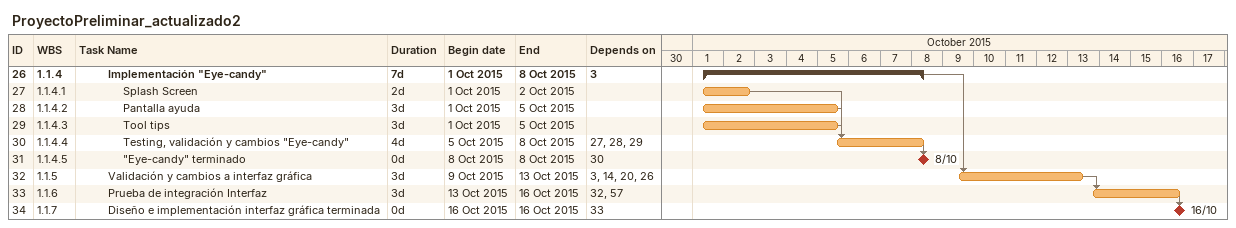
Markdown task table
ProyectoPreliminar_actualizado2

| ID | WBS | Task | Duration | Start | Finish | Predecessors |
|---|---|---|---|---|---|---|
| 26 | 1.1.4 | **Implementación "Eye-candy"** | 7d | 2015-10-01 | 2015-10-08 | 3 |
| 27 | 1.1.4.1 | Splash Screen | 2d | 2015-10-01 | 2015-10-02 |  |
| 28 | 1.1.4.2 | Pantalla ayuda | 3d | 2015-10-01 | 2015-10-05 |  |
| 29 | 1.1.4.3 | Tool tips | 3d | 2015-10-01 | 2015-10-05 |  |
| 30 | 1.1.4.4 | Testing, validación y cambios "Eye-candy" | 4d | 2015-10-05 | 2015-10-08 | 27, 28, 29 |
| 31 | 1.1.4.5 | "Eye-candy" terminado | 0d | 2015-10-08 | 2015-10-08 | 30 |
| 32 | 1.1.5 | Validación y cambios a interfaz gráfica | 3d | 2015-10-09 | 2015-10-13 | 3, 14, 20, 26 |
| 33 | 1.1.6 | Prueba de integración Interfaz | 3d | 2015-10-13 | 2015-10-16 | 32, 57 |
| 34 | 1.1.7 | Diseño e implementación interfaz gráfica terminada | 0d | 2015-10-16 | 2015-10-16 | 33 |
